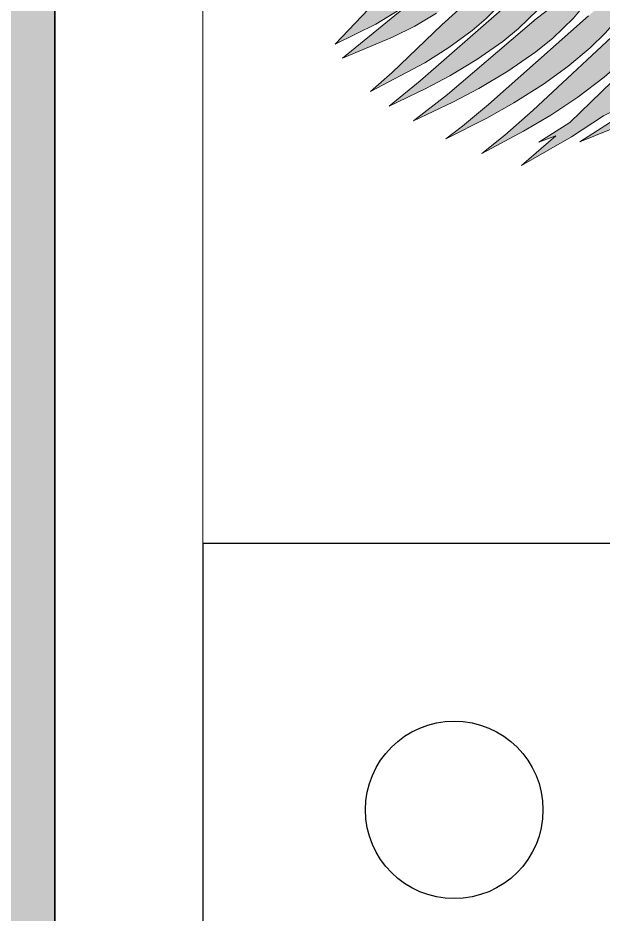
# Model space of a CAD drawing. Header units: millimetres. Extents: x -757 to 18550, y -6636 to 6557.
# Drawn here: x 175 to 571, y 400 to 1005 of the extents above; entities that cross this region are included whole.
import ezdxf

# ---------------------------------------------------------------- set-up
doc = ezdxf.new("R2010")
doc.units = ezdxf.units.MM
doc.linetypes.add('OCULTA', pattern=[150, 100, -50])
for name, color, linetype, lineweight in [('A-MURO-BLOQUE', 2, 'Continuous', 35), ('A-MURO-TRASDOSADO', 8, 'Continuous', 18), ('A-SANEAMIENTO', 211, 'OCULTA', 25)]:
    doc.layers.add(name, color=color, linetype=linetype, lineweight=lineweight)
doc.layers.add('A-POCHE', color=252, linetype='Continuous')
doc.layers.add('VEG-HOJAS', color=117, linetype='Continuous', lineweight=18, true_color=0x2e5e38)
doc.layers.add('VEG-RELLENO', color=253, linetype='Continuous', true_color=0x96c896)

# ---------------------------------------------------------------- blocks, each defined once
blk = doc.blocks.new('VEG_Kentia_PLANTA')
at = {"layer": 'VEG-RELLENO', "true_color": 0x76a65d}
h = blk.add_hatch(color=73, dxfattribs=at)
h.dxf.hatch_style = 1
h.paths.add_polyline_path([(-299.5, 32.8), (-310, 49.3), (-317.4, 62), (-361.7, 145), (-330.4, 108), (-316.7, 90), (-303.4, 70.8), (-292.4, 51.9), (-284, 34.7), (-280.5, 25.2), (-278.4, 15.8), (-261.5, 14.2), (-270, 23.9), (-276.7, 33), (-291, 55.6), (-334.3, 133.2), (-303.7, 99.1), (-285.8, 76.7), (-277.3, 64.7), (-266.4, 47.2), (-258.1, 31.1), (-254.6, 22.2), (-252.5, 13.4), (-236, 12.1), (-243.4, 20.2), (-249.7, 28.6), (-263.1, 49.3), (-276.3, 72.5), (-299.1, 114.9), (-297.1, 115.1), (-282, 98.9), (-267.7, 82.5), (-245.5, 64.6), (-227.8, 48), (-219.9, 39.4), (-210.3, 27), (-203.7, 16.2), (-201.2, 9.7), (-187.1, 8.8), (-196, 17.1), (-208.1, 31.9), (-219.9, 49), (-242.9, 85.6), (-213.7, 60.9), (-202.5, 50.2), (-195.3, 42.5), (-183.4, 27), (-179.2, 19.9), (-176.3, 13.7), (-174.7, 8.1), (-160.8, 7.4), (-166.7, 13.3), (-175.9, 25.9), (-184.3, 40.6), (-200.1, 72.4), (-173.9, 48.5), (-162.5, 35.7), (-153.6, 22.5), (-150.6, 16.5), (-148.8, 11.1), (-148.1, 6.9), (-138.9, 6.5), (-145.2, 13.3), (-148.5, 18), (-154.3, 28), (-162.9, 44.9), (-141.9, 31.9), (-132.8, 24.5), (-125.9, 16.2), (-123.7, 12.1), (-122.1, 5.9), (-75, 4.9), (-19.6, 4.8), (-17.7, 4.2), (-16.2, 3), (-15.2, 1.3), (-15, -0.6), (-15.6, -2.5), (-16.8, -4), (-19.9, -5.2), (-67.1, -5.2), (-122.2, -4.1), (-123.9, -10.3), (-126.2, -14.3), (-133.4, -22.4), (-142.9, -29.6), (-165, -41.7), (-149.1, -15.5), (-141.8, -6.8), (-138.2, -3.5), (-148.2, -3.2), (-149, -7.3), (-150.9, -12.6), (-154, -18.7), (-158.2, -25.1), (-163.4, -31.6), (-169.3, -38), (-178.8, -46.8), (-204.2, -66.6), (-186, -35.7), (-176.8, -21.4), (-167, -9.1), (-160, -2.6), (-174.6, -1.9), (-176.1, -7.4), (-178.8, -13.8), (-183, -21), (-188.4, -28.7), (-195, -36.6), (-206.2, -48), (-218, -58.4), (-245.3, -79.2), (-208.1, -26), (-195.8, -11.2), (-185.3, -1.3), (-201.1, -0.4), (-203.3, -7), (-207.1, -14), (-212.4, -22), (-219.2, -30.6), (-227.2, -39.4), (-240.8, -52), (-255, -63.5), (-287.6, -86.1), (-275.4, -72), (-247.6, -37.4), (-232.2, -19.4), (-218, -5.2), (-211.2, 0.3), (-227.9, 1.5), (-231.7, -5.7), (-237, -12.8), (-244.1, -20.7), (-253, -29.1), (-263.2, -37.6), (-280.2, -49.5), (-303.1, -63.1), (-337.2, -80.1), (-324.5, -69.8), (-300, -48), (-314.5, -58.5), (-326.7, -66.5), (-343.4, -76.3), (-368.7, -89.9), (-347.3, -71.3), (-291.7, -18.4), (-273.2, -2.6), (-263.4, 4.3), (-279.9, 5.9), (-284.6, -2.6), (-295, -15.1), (-309.3, -29.3), (-321.1, -39), (-340.6, -52.8), (-360.7, -65), (-378.8, -74.6), (-406.2, -87.9), (-382.4, -69.5), (-310.1, -7.7), (-300.5, -0.4), (-289.6, 6.8), (-306.2, 8.5), (-311.9, 0.1), (-319, -7.6), (-328.4, -16.3), (-346.2, -30), (-366.9, -43.2), (-381.5, -51.2), (-402.7, -61.3), (-445.1, -78.3), (-418.7, -61.4), (-380.3, -33.8), (-403.3, -47.7), (-429, -60.7), (-450.7, -74.9), (-484.6, -94.3), (-461.4, -74.2), (-472.9, -78.7), (-451.9, -65.3), (-387.7, -3), (-378.2, 5.5), (-365.3, 15.5), (-383, 17.8), (-387.7, 8.7), (-393.9, 0), (-402.2, -9.9), (-412.5, -20.4), (-428.7, -34.7), (-446.4, -48.2), (-464.6, -60.3), (-483.1, -71.2), (-511.3, -86.3), (-495.9, -73.9), (-476.7, -57), (-413.7, 1.6), (-404, 9.7), (-391.4, 19), (-408.8, 21.5), (-413.6, 12.8), (-419.7, 4.5), (-428, -4.8), (-438.2, -14.8), (-453.2, -27.4), (-469.6, -39.3), (-489.7, -52.1), (-507.9, -62.3), (-535.6, -76.3), (-524.4, -67.8), (-506.9, -53.1), (-439.2, 6.9), (-429.6, 14.6), (-417.5, 22.8), (-434.6, 25.5), (-439.2, 17.4), (-449.3, 5.3), (-463.3, -8.3), (-474.8, -17.6), (-493.8, -30.7), (-513.3, -42.3), (-530.9, -51.5), (-557.5, -64.1), (-534.5, -46.3), (-474.6, 4.7), (-454.8, 20), (-443.8, 27), (-460.1, 29.7), (-464.2, 22.2), (-473.5, 10.9), (-486.5, -1.8), (-497.2, -10.5), (-514.8, -22.8), (-532.9, -33.7), (-549.3, -42.3), (-574, -54.2), (-553, -37.1), (-497.8, 11.1), (-479.3, 25.3), (-469.6, 31.3), (-485.5, 34.1), (-488.8, 27.4), (-496.9, 16.8), (-508.4, 4.9), (-517.8, -3.2), (-533.6, -14.7), (-549.8, -24.9), (-586.6, -44.4), (-572, -31.4), (-538.3, 0.8), (-519.9, 17.6), (-503.4, 30.7), (-495.2, 35.9), (-511.3, 38.9), (-514.4, 33.5), (-519.1, 27.7), (-525.4, 21.5), (-533.1, 15), (-542, 8.7), (-556.7, -0.1), (-571.7, -7.7), (-605.5, -21.8), (-552, 22.2), (-535.3, 34.2), (-522.9, 41.2), (-536.1, 43.8), (-538.1, 39.3), (-541.4, 34.1), (-546.2, 28.4), (-552.2, 22.4), (-559.2, 16.6), (-566.9, 11), (-583.1, 1.2), (-610.6, -12.4), (-583.5, 16.1), (-570.2, 29.3), (-557, 40.3), (-547.7, 46.2), (-561.7, 49.1), (-563.1, 46.1), (-566, 42.2), (-569.9, 38.1), (-580.7, 30.2), (-587.2, 26.8), (-600.5, 21.2), (-622.9, 13.9), (-595.8, 39.6), (-584.7, 48), (-576.7, 52.4), (-590.5, 55.4), (-592.2, 56.4), (-593.6, 58.4), (-594, 60.3), (-593.3, 62.7), (-592, 64.1), (-589.8, 65.1), (-575.6, 62.3), (-580.5, 68.7), (-587.3, 80.7), (-601.2, 115), (-579.4, 94.6), (-570.1, 83.6), (-563.2, 72.3), (-561.1, 67), (-560, 62.3), (-559.8, 58.9), (-548.4, 56.5), (-553.8, 62.9), (-563.1, 77.2), (-571.6, 93.7), (-587.6, 129), (-563.8, 104.4), (-554.8, 93.8), (-549.1, 86.3), (-540.2, 71.4), (-537.2, 64.6), (-535.4, 58.6), (-534.7, 53.7), (-522.3, 51.3), (-530.8, 60.9), (-542.4, 77.7), (-553.4, 96.9), (-574.9, 137.6), (-546.4, 108.6), (-535.6, 96.1), (-528.7, 87.2), (-522.6, 78.3), (-515.5, 65.8), (-511, 55), (-509.7, 48.8), (-494.8, 46), (-505.9, 60.4), (-517.8, 80.3), (-529.4, 102.6), (-552.2, 149.5), (-522.3, 114.6), (-510.9, 99.6), (-503.7, 89), (-497.4, 78.5), (-490, 63.9), (-485.4, 51.4), (-484.1, 44), (-467, 41), (-474, 51.1), (-479.3, 60.5), (-490.4, 83.5), (-501.1, 109.1), (-513.2, 140.2), (-522.3, 154.5), (-516.4, 148.4), (-522.3, 162.4), (-502.1, 134), (-484.8, 115.6), (-470.3, 98.8), (-452.8, 75), (-445.6, 63.7), (-440, 53.3), (-436, 44.4), (-433.4, 35.4), (-415.5, 32.6), (-424.3, 44.9), (-437.1, 67.5), (-450.6, 95), (-474, 146.5), (-480.4, 155.7), (-476.4, 151.7), (-484.2, 167.7), (-459.6, 135.1), (-434.1, 108.3), (-423.5, 96), (-408.7, 76.9), (-396.2, 58.3), (-389.9, 47.2), (-385.3, 37.6), (-382.2, 27.8), (-365.5, 25.6), (-375.5, 36.6), (-391.6, 58.5), (-409.1, 85.2), (-440.1, 135.5), (-453.4, 156), (-422.8, 124.2), (-403.1, 101.8), (-434.9, 146.5), (-397.4, 111.6), (-375.2, 88.4), (-359.6, 69.8), (-346.2, 51.5), (-339.4, 40.5), (-334.4, 31.1), (-330.8, 21.3), (-313.4, 19.3), (-323.2, 30.5), (-338.5, 52.1), (-355.1, 78.6), (-396, 147.9), (-362.7, 111.8), (-346.1, 91.7), (-333.2, 74.4), (-320.8, 55.3), (-311.3, 37.9), (-307.2, 28.2), (-304.5, 18.4), (-286.9, 16.6), (-290, 20)])
h.paths.add_polyline_path([(-361.3, -19.9), (-327.8, 3.3), (-316.7, 9.6), (-332, 11.4), (-337.8, 2.7), (-345, -5.3), (-354.4, -14.2)], flags=0)
h.paths.add_polyline_path([(-357.1, 14.4), (-361.7, 5), (-367.8, -4), (-353.9, 5.5), (-341.9, 12.6)], flags=0)
h.paths.add_polyline_path([(-443.7, 37.1), (-451.6, 45.6), (-462.1, 59.2), (-459.1, 48), (-458.2, 39.5)], flags=0)
h.paths.add_polyline_path([(-391.9, 29.2), (-401.4, 39.3), (-413.1, 54.3), (-408.8, 41.2), (-407.2, 31.4)], flags=0)
h.paths.add_polyline_path([(-340.7, 22.5), (-358.9, 41.8), (-370.7, 56.7), (-363.8, 44.2), (-359.4, 34.4), (-356.3, 24.4)], flags=0)
h.paths.add_polyline_path([(-225, 20.3), (-231.2, 26.8), (-228.3, 19.3), (-226.5, 11.4), (-213.8, 10.5)], flags=0)
h.paths.add_polyline_path([(-257.7, -4.6), (-263.2, -12.4), (-272.6, -23.4), (-255, -8.8), (-239.1, 2.3), (-253.7, 3.5)], flags=0)
at = {"layer": 'VEG-HOJAS'}
for points in [[(-306.2, 8.5), (-311.9, 0.1), (-319, -7.6), (-328.4, -16.3), (-346.2, -30), (-366.9, -43.2), (-381.5, -51.2), (-402.7, -61.3), (-445.1, -78.3), (-418.7, -61.4), (-380.3, -33.8), (-403.3, -47.7), (-429, -60.7), (-450.7, -74.9), (-484.6, -94.3), (-461.4, -74.2), (-472.9, -78.7), (-451.9, -65.3), (-387.7, -3), (-378.2, 5.5)], [(-387.7, 8.7), (-393.9, 0), (-402.2, -9.9), (-412.5, -20.4), (-428.7, -34.7), (-446.4, -48.2), (-464.6, -60.3), (-483.1, -71.2), (-511.3, -86.3), (-495.9, -73.9), (-476.7, -57), (-413.7, 1.6), (-404, 9.7)], [(-413.6, 12.8), (-419.7, 4.5), (-428, -4.8), (-438.2, -14.8), (-453.2, -27.4), (-469.6, -39.3), (-489.7, -52.1), (-507.9, -62.3), (-535.6, -76.3), (-524.4, -67.8), (-506.9, -53.1), (-439.2, 6.9)], [(-439.2, 17.4), (-449.3, 5.3), (-463.3, -8.3), (-474.8, -17.6), (-493.8, -30.7), (-513.3, -42.3), (-530.9, -51.5), (-557.5, -64.1), (-534.5, -46.3), (-474.6, 4.7), (-454.8, 20)], [(-473.5, 10.9), (-486.5, -1.8), (-497.2, -10.5), (-514.8, -22.8), (-532.9, -33.7), (-549.3, -42.3), (-574, -54.2), (-553, -37.1), (-497.8, 11.1)], [(-496.9, 16.8), (-508.4, 4.9), (-517.8, -3.2), (-533.6, -14.7), (-549.8, -24.9), (-586.6, -44.4), (-572, -31.4), (-538.3, 0.8), (-519.9, 17.6)], [(-542, 8.7), (-556.7, -0.1), (-571.7, -7.7), (-605.5, -21.8), (-552, 22.2)], [(-566.9, 11), (-583.1, 1.2), (-610.6, -12.4), (-583.5, 16.1)]]:
    blk.add_lwpolyline(points, dxfattribs=at)

msp = doc.modelspace()

# ---------------------------------------------------------------- hatches: boundary and pattern name
at = {"layer": 'A-POCHE'}
h = msp.add_hatch(color=256, dxfattribs=at)
h.paths.add_polyline_path([(3000, 5800), (3000, 5600), (200, 5600), (200, 200), (4800, 200), (4800, 0), (0, 0), (0, 5800)])
h.paths.add_polyline_path([(8600, 5800), (8600, 5600), (4800, 5600), (4800, 5800)])
h.paths.add_polyline_path([(13700, 5800), (17900, 5800), (17900, 0), (17700, 0), (17700, 5600), (13700, 5600), (13700, 1620), (13500, 1620), (13500, 5600), (9400, 5600), (9400, 5800)])
h.paths.add_polyline_path([(13700, 0), (9300, 0), (9300, 200), (13500, 200), (13500, 800), (13700, 800)])
h.paths.add_polyline_path([(5700, 0), (5700, 200), (8500, 200), (8500, 0)])

# ---------------------------------------------------------------- linework, layer by layer
at = {"layer": 'A-MURO-BLOQUE'}
msp.add_lwpolyline([(3000, 5800), (3000, 5600), (200, 5600), (200, 200), (4800, 200), (4800, 0), (0, 0), (0, 5800)], close=True, dxfattribs=at)
at = {"layer": 'A-MURO-TRASDOSADO'}
msp.add_lwpolyline([(200, 5600), (3000, 5600), (3000, 5500), (300, 5500), (300, 300), (4800, 300), (4800, 200), (200, 200)], close=True, dxfattribs=at)
at = {"layer": 'A-SANEAMIENTO', "linetype": 'CONTINUOUS'}
msp.add_lwpolyline([(300, 300), (650, 300), (650, 650), (300, 650)], close=True, dxfattribs=at)
msp.add_circle((470, 470), 60, dxfattribs=at)

# ---------------------------------------------------------------- block references
msp.add_blockref('VEG_Kentia_PLANTA', (1000, 1000))

doc.saveas('drawing.dxf')
